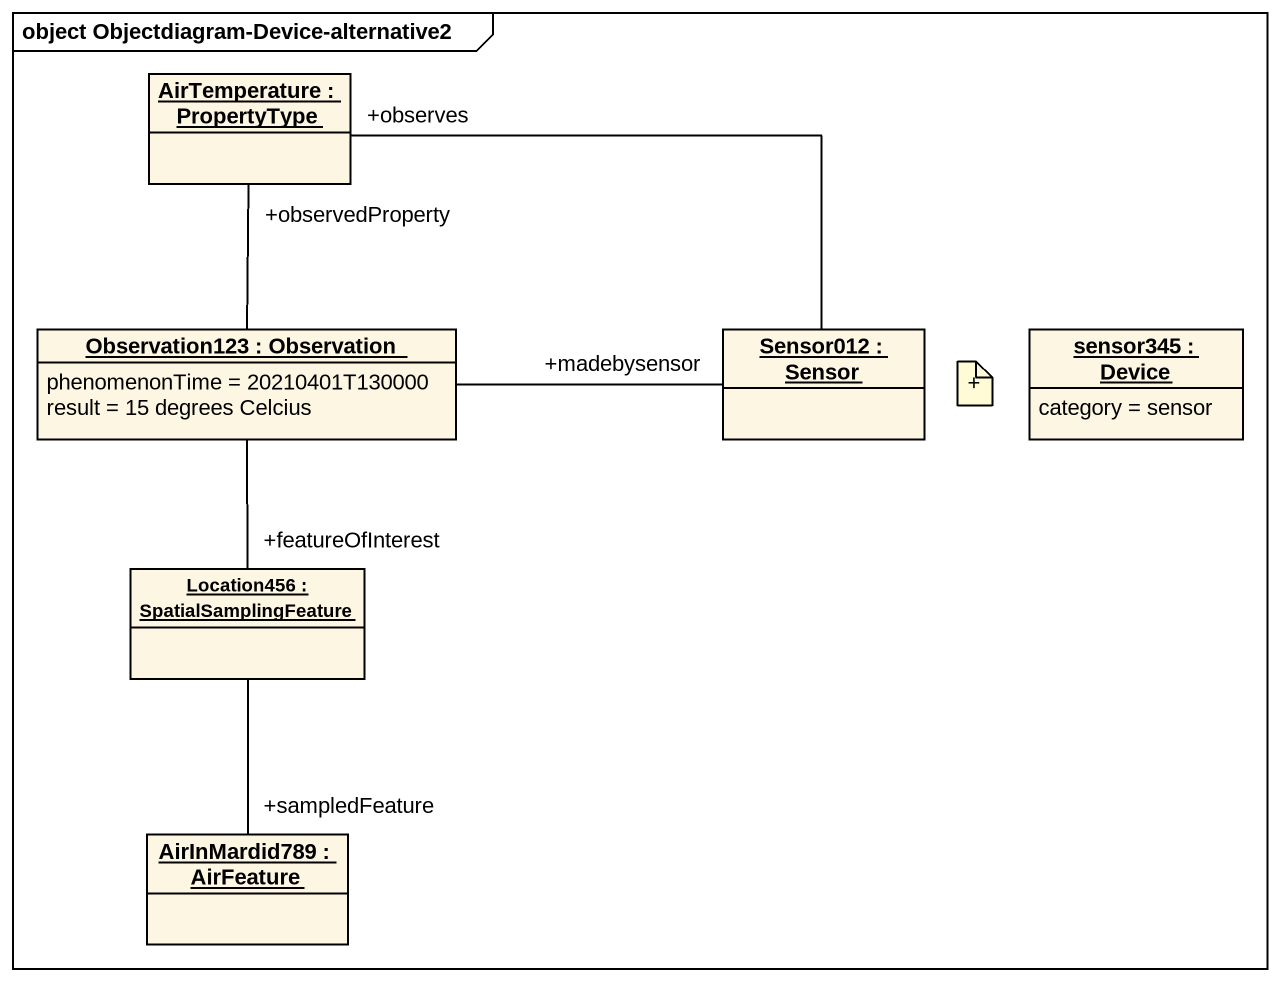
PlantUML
@startuml
mainframe object Objectdiagram-Device-alternative2
hide circle
hide empty members
object "AirTemperature : PropertyType" as AirTemperature
object "Observation123 : Observation" as Observation123 {
  phenomenonTime = 20210401T130000
  result = 15 degrees Celcius
}
object "Sensor012 : Sensor" as Sensor012
object "sensor345 : Device" as sensor345 {
  category = sensor
}
object "Location456 : SpatialSamplingFeature" as Location456
object "AirInMardid789 : AirFeature" as AirInMardid789
Observation123 -up- "+observedProperty" AirTemperature
Observation123 -right- "+madebysensor" Sensor012
Observation123 -- "+featureOfInterest" Location456
Sensor012 -left- "+observes" AirTemperature
Location456 -- "+sampledFeature" AirInMardid789
note as N1
  +
end note
@enduml
